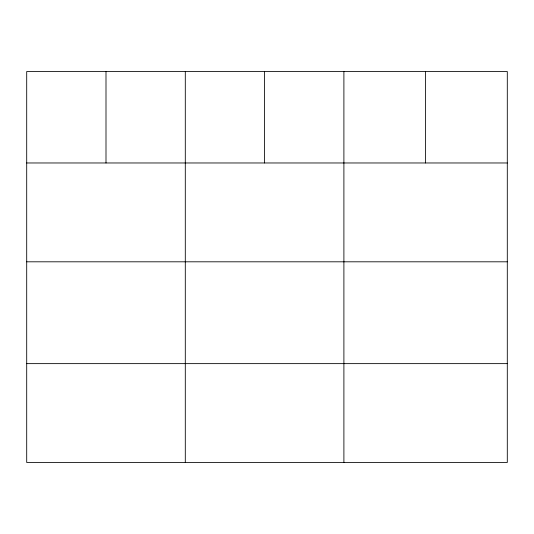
<?xml version="1.0" encoding="UTF-8"?>
<svg xmlns="http://www.w3.org/2000/svg" width="534" height="534" viewBox="0 0 534 534"><rect width="100%" height="100%" fill="white"/><g stroke="black" fill="none" stroke-linecap="round" stroke-linejoin="round"><path stroke-width="0.8" d="M507.3 162.97L507.3 462.464L26.7 462.464L26.7 71.536L507.3 71.536L507.3 162.97L26.7 162.97M26.7 261.807L507.3 261.807M26.7 363.634L507.3 363.634M425.598 71.536L425.598 162.97M343.896 71.536L343.896 462.464M264.597 71.536L264.597 162.97M185.298 71.536L185.298 462.464M105.999 71.536L105.999 162.97"/></g></svg>
